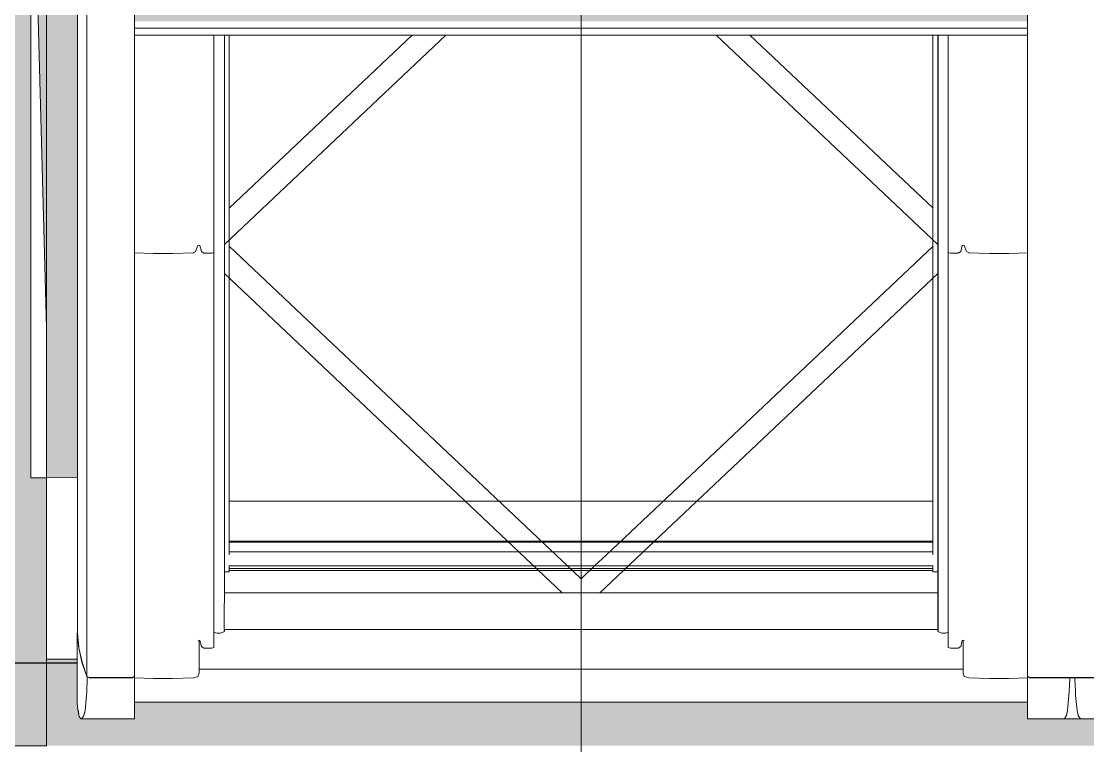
# Model space of a CAD drawing. Header units: metres. Extents: x -208 to 1512, y -277 to 123.
# Drawn here: x 828.681 to 829.582, y -15.07 to -14.458 of the extents above; entities that cross this region are included whole.
import ezdxf

# ---------------------------------------------------------------- set-up
doc = ezdxf.new("R2010")
doc.units = ezdxf.units.M
doc.header["$MEASUREMENT"] = 0
doc.linetypes.add('Baufluchtlinie', pattern=[2.6, 1.6, -1])
doc.linetypes.add('Wipeout_Contour', pattern=[1, 0, -1])
for name, color, linetype in [('325 Dachfenster', 7, 'Continuous'), ('330 Dachaufbau', 7, 'Continuous'), ('918 Lageplan Beschriftung.x', 7, 'Continuous'), ('Neubau_840 Baulinien', 7, 'Continuous')]:
    doc.layers.add(name, color=color, linetype=linetype)

# ---------------------------------------------------------------- blocks, each defined once
blk = doc.blocks.new('Dachfläche_65_5', base_point=(831.51728, -10.4))
at = {"layer": '330 Dachaufbau', "linetype": 'Continuous', "lineweight": 0, "true_color": 0x000000}
h = blk.add_hatch(color=18, dxfattribs=at)
h.paths.add_polyline_path([(831.51728, -13.58499), (828.57228, -13.58499), (828.57228, -11.155), (831.51728, -11.155), (831.51728, -10.4), (825.29541, -10.4), (825.31254, -15.07), (826.27442, -15.07), (826.27442, -14.22801), (828.02442, -14.22801), (828.02442, -15.07), (828.70279, -15.07), (828.70279, -14.22801), (830.45279, -14.22801), (830.45279, -15.07), (831.51728, -15.07)])
h.paths.add_polyline_path([(826.32035, -12.8025), (826.32035, -11.20127), (828.02035, -11.20127), (828.02035, -12.8025)], flags=0)
at = {"layer": '330 Dachaufbau', "color": 7, "linetype": 'Continuous', "lineweight": 18, "flags": 128}
for points in [[(828.70279, -14.22801), (828.70279, -15.07)], [(828.70279, -15.07), (828.02442, -15.07)]]:
    blk.add_lwpolyline(points, dxfattribs=at)
blk = doc.blocks.new('DF Marker 27[1473]_5', base_point=(829.15442, -14.94126))
at = {"layer": '325 Dachfenster', "color": 7, "linetype": 'Continuous', "lineweight": 13}
blk.add_line((829.15442, -18.69751), (829.15442, -13.04971), dxfattribs=at)
blk = doc.blocks.new('VELUX SlopeRoofBundle[45]_5', base_point=(825.25728, 0))
at = {"color": 254, "linetype": 'Wipeout_Contour', "lineweight": 0, "ltscale": 3315.652933}
blk.add_wipeout([(828.77722, -14.65366), (828.79312, -14.65417), (828.79312, -14.46976), (828.77722, -14.46976)], dxfattribs=at).dxf.layer = '325 Dachfenster'
at = {"color": 254, "linetype": 'Wipeout_Contour', "lineweight": 0, "ltscale": 3315.830505}
blk.add_wipeout([(828.82872, -14.65254), (828.83072, -14.64738), (828.83072, -14.46976), (828.82872, -14.46976)], dxfattribs=at).dxf.layer = '325 Dachfenster'
at = {"color": 254, "linetype": 'Wipeout_Contour', "lineweight": 0, "ltscale": 3315.928161}
blk.add_wipeout([(828.84972, -14.46976), (828.84972, -14.97484), (828.85252, -14.97371), (828.85252, -14.46976)], dxfattribs=at).dxf.layer = '325 Dachfenster'
at = {"color": 254, "linetype": 'Wipeout_Contour', "lineweight": 0, "ltscale": 6638.345163}
blk.add_wipeout([(829.45582, -14.97286), (829.45632, -14.97371), (829.45632, -14.46976), (829.45582, -14.46976), (829.45582, -14.94961), (829.45592, -14.94988), (829.45592, -14.97173), (829.45582, -14.97173)], dxfattribs=at).dxf.layer = '325 Dachfenster'
at = {"color": 254, "linetype": 'Wipeout_Contour', "lineweight": 0, "ltscale": 3318.414708}
blk.add_wipeout([(829.47522, -14.46976), (829.47522, -14.65261), (829.47652, -14.64745), (829.47652, -14.46976)], dxfattribs=at).dxf.layer = '325 Dachfenster'
at = {"color": 254, "linetype": 'Wipeout_Contour', "lineweight": 0, "ltscale": 4972.157833}
blk.add_wipeout([(828.70279, -14.84385), (828.70279, -14.99705), (828.72872, -14.99705), (828.72872, -14.97514), (828.72892, -14.975), (828.72892, -14.84385)], dxfattribs=at).dxf.layer = '325 Dachfenster'
at = {"color": 254, "linetype": 'Wipeout_Contour', "lineweight": 0, "ltscale": 13268.617653}
blk.add_wipeout([(828.77722, -15.02356), (829.53162, -15.02356), (829.53162, -15.01269), (829.51572, -15.0132), (829.49952, -15.0132), (829.48192, -15.01264), (829.47812, -15.01158), (829.47712, -15.00882), (829.47712, -15.00525), (828.83172, -15.00525), (828.83172, -15.00882), (828.83072, -15.01158), (828.82692, -15.01264), (828.80932, -15.0132), (828.79312, -15.0132), (828.77722, -15.01269)], dxfattribs=at).dxf.layer = '325 Dachfenster'
at = {"color": 254, "linetype": 'Wipeout_Contour', "lineweight": 0, "ltscale": 3317.16322}
blk.add_wipeout([(828.77722, -15.03311), (829.53162, -15.03311), (829.53162, -15.02858), (828.77722, -15.02858)], dxfattribs=at).dxf.layer = '325 Dachfenster'
at = {"color": 254, "linetype": 'Wipeout_Contour', "lineweight": 0, "ltscale": 4147.978309}
blk.add_wipeout([(829.53162, -15.04683), (829.53162, -15.04719), (829.56172, -15.04719), (829.56272, -15.04689), (829.56302, -15.04683)], dxfattribs=at).dxf.layer = '325 Dachfenster'
at = {"layer": '325 Dachfenster', "linetype": 'Continuous', "lineweight": 0, "flags": 128}
blk.add_lwpolyline([(828.70279, -14.84385), (828.70279, -14.99705)], dxfattribs=at)
at = {"color": 254, "linetype": 'Wipeout_Contour', "lineweight": 0, "ltscale": 4143.941241}
blk.add_wipeout([(828.72892, -14.40484), (828.72892, -14.97514), (828.73022, -14.98739), (828.73022, -14.4161), (828.73002, -14.4152)], dxfattribs=at).dxf.layer = '325 Dachfenster'
at = {"color": 254, "linetype": 'Wipeout_Contour', "lineweight": 0, "ltscale": 3315.717183}
blk.add_wipeout([(828.80932, -14.46976), (828.79312, -14.46976), (828.79312, -14.65417), (828.80932, -14.65417)], dxfattribs=at).dxf.layer = '325 Dachfenster'
at = {"color": 254, "linetype": 'Wipeout_Contour', "lineweight": 0, "ltscale": 3315.843505}
blk.add_wipeout([(828.83232, -14.64745), (828.83362, -14.65261), (828.83362, -14.46976), (828.83232, -14.46976)], dxfattribs=at).dxf.layer = '325 Dachfenster'
at = {"color": 254, "linetype": 'Wipeout_Contour', "lineweight": 0, "ltscale": 6630.321754}
blk.add_wipeout([(828.85302, -14.46976), (828.85252, -14.46976), (828.85252, -14.97371), (828.85302, -14.97286), (828.85302, -14.97173), (828.85292, -14.97173), (828.85292, -14.94988), (828.85302, -14.94961)], dxfattribs=at).dxf.layer = '325 Dachfenster'
at = {"color": 254, "linetype": 'Wipeout_Contour', "lineweight": 0, "ltscale": 3318.354176}
blk.add_wipeout([(829.45632, -14.46976), (829.45632, -14.97371), (829.45912, -14.97484), (829.45912, -14.46976)], dxfattribs=at).dxf.layer = '325 Dachfenster'
at = {"color": 254, "linetype": 'Wipeout_Contour', "lineweight": 0, "ltscale": 3318.391161}
blk.add_wipeout([(829.46652, -14.46976), (829.46652, -14.65389), (829.47312, -14.65389), (829.47312, -14.46976)], dxfattribs=at).dxf.layer = '325 Dachfenster'
at = {"color": 254, "linetype": 'Wipeout_Contour', "lineweight": 0, "ltscale": 3318.435821}
blk.add_wipeout([(829.48012, -14.65254), (829.48192, -14.6536), (829.48192, -14.46976), (829.48012, -14.46976)], dxfattribs=at).dxf.layer = '325 Dachfenster'
at = {"color": 254, "linetype": 'Wipeout_Contour', "lineweight": 0, "ltscale": 3317.162851}
blk.add_wipeout([(828.77722, -15.02689), (829.53162, -15.02689), (829.53162, -15.02462), (828.77722, -15.02462)], dxfattribs=at).dxf.layer = '325 Dachfenster'
at = {"color": 254, "linetype": 'Wipeout_Contour', "lineweight": 0, "ltscale": 3317.163395}
blk.add_wipeout([(828.77722, -15.03339), (829.53162, -15.03339), (829.53162, -15.03311), (828.77722, -15.03311)], dxfattribs=at).dxf.layer = '325 Dachfenster'
at = {"color": 254, "linetype": 'Wipeout_Contour', "lineweight": 0, "ltscale": 3318.779916}
blk.add_wipeout([(829.53162, -15.04449), (829.53162, -15.04683), (829.56302, -15.04683), (829.56443, -15.04449)], dxfattribs=at).dxf.layer = '325 Dachfenster'
at = {"color": 254, "linetype": 'Wipeout_Contour', "lineweight": 0, "ltscale": 4143.873274}
blk.add_wipeout([(828.73022, -14.4161), (828.73022, -14.98739), (828.73292, -14.99956), (828.73292, -14.42797), (828.73272, -14.42737)], dxfattribs=at).dxf.layer = '325 Dachfenster'
at = {"color": 254, "linetype": 'Wipeout_Contour', "lineweight": 0, "ltscale": 3315.823423}
blk.add_wipeout([(828.82692, -14.46976), (828.82692, -14.6536), (828.82872, -14.65254), (828.82872, -14.46976)], dxfattribs=at).dxf.layer = '325 Dachfenster'
at = {"color": 254, "linetype": 'Wipeout_Contour', "lineweight": 0, "ltscale": 3315.868349}
blk.add_wipeout([(828.83572, -14.65389), (828.84232, -14.65389), (828.84232, -14.46976), (828.83572, -14.46976)], dxfattribs=at).dxf.layer = '325 Dachfenster'
at = {"color": 254, "linetype": 'Wipeout_Contour', "lineweight": 0, "ltscale": 3318.374103}
blk.add_wipeout([(829.46462, -14.46976), (829.46462, -14.65339), (829.46652, -14.65389), (829.46652, -14.46976)], dxfattribs=at).dxf.layer = '325 Dachfenster'
at = {"color": 254, "linetype": 'Wipeout_Contour', "lineweight": 0, "ltscale": 3318.408409}
blk.add_wipeout([(829.47312, -14.65389), (829.47522, -14.65261), (829.47522, -14.46976), (829.47312, -14.46976)], dxfattribs=at).dxf.layer = '325 Dachfenster'
at = {"color": 254, "linetype": 'Wipeout_Contour', "lineweight": 0, "ltscale": 3318.474693}
blk.add_wipeout([(829.48192, -14.6536), (829.49952, -14.65417), (829.49952, -14.46976), (829.48192, -14.46976)], dxfattribs=at).dxf.layer = '325 Dachfenster'
at = {"color": 254, "linetype": 'Wipeout_Contour', "lineweight": 0, "ltscale": 3315.671389}
blk.add_wipeout([(828.77722, -14.65366), (828.77722, -14.98738), (828.79312, -14.98789), (828.79312, -14.65417)], dxfattribs=at).dxf.layer = '325 Dachfenster'
at = {"color": 254, "linetype": 'Wipeout_Contour', "lineweight": 0, "ltscale": 3317.162995}
blk.add_wipeout([(828.77722, -15.02689), (828.77722, -15.02858), (829.53162, -15.02858), (829.53162, -15.02689)], dxfattribs=at).dxf.layer = '325 Dachfenster'
at = {"color": 254, "linetype": 'Wipeout_Contour', "lineweight": 0, "ltscale": 3318.767665}
blk.add_wipeout([(829.53162, -15.04449), (829.56443, -15.04449), (829.56539, -15.04027), (829.53162, -15.04027)], dxfattribs=at).dxf.layer = '325 Dachfenster'
at = {"color": 254, "linetype": 'Wipeout_Contour', "lineweight": 0, "ltscale": 4143.867663}
blk.add_wipeout([(828.73292, -14.42797), (828.73292, -14.99956), (828.73692, -15.01151), (828.73692, -14.43984), (828.73672, -14.43932)], dxfattribs=at).dxf.layer = '325 Dachfenster'
at = {"color": 254, "linetype": 'Wipeout_Contour', "lineweight": 0, "ltscale": 3315.784707}
blk.add_wipeout([(828.80932, -14.46976), (828.80932, -14.65417), (828.82692, -14.6536), (828.82692, -14.46976)], dxfattribs=at).dxf.layer = '325 Dachfenster'
at = {"color": 254, "linetype": 'Wipeout_Contour', "lineweight": 0, "ltscale": 3315.850804}
blk.add_wipeout([(828.83572, -14.46976), (828.83362, -14.46976), (828.83362, -14.65261), (828.83572, -14.65389)], dxfattribs=at).dxf.layer = '325 Dachfenster'
at = {"color": 254, "linetype": 'Wipeout_Contour', "lineweight": 0, "ltscale": 3315.885289}
blk.add_wipeout([(828.84232, -14.65389), (828.84422, -14.65339), (828.84422, -14.46976), (828.84232, -14.46976)], dxfattribs=at).dxf.layer = '325 Dachfenster'
at = {"color": 254, "linetype": 'Wipeout_Contour', "lineweight": 0, "ltscale": 3318.419294}
blk.add_wipeout([(829.47652, -14.46976), (829.47652, -14.64745), (829.47732, -14.64717), (829.47732, -14.46976)], dxfattribs=at).dxf.layer = '325 Dachfenster'
at = {"color": 254, "linetype": 'Wipeout_Contour', "lineweight": 0, "ltscale": 3318.542346}
blk.add_wipeout([(829.49952, -14.65417), (829.51572, -14.65417), (829.51572, -14.46976), (829.49952, -14.46976)], dxfattribs=at).dxf.layer = '325 Dachfenster'
at = {"color": 254, "linetype": 'Wipeout_Contour', "lineweight": 0, "ltscale": 3318.392535}
blk.add_wipeout([(829.46652, -14.65389), (829.46462, -14.65339), (829.46462, -14.98708), (829.46652, -14.98757)], dxfattribs=at).dxf.layer = '325 Dachfenster'
at = {"color": 254, "linetype": 'Wipeout_Contour', "lineweight": 0, "ltscale": 3317.162731}
blk.add_wipeout([(829.53162, -15.02356), (828.77722, -15.02356), (828.77722, -15.02462), (829.53162, -15.02462)], dxfattribs=at).dxf.layer = '325 Dachfenster'
at = {"color": 254, "linetype": 'Wipeout_Contour', "lineweight": 0, "ltscale": 4149.028286}
blk.add_wipeout([(829.56272, -15.04689), (829.56172, -15.04719), (829.60722, -15.04719), (829.60722, -15.04683), (829.56302, -15.04683)], dxfattribs=at).dxf.layer = '325 Dachfenster'
at = {"color": 254, "linetype": 'Wipeout_Contour', "lineweight": 0, "ltscale": 4973.859437}
blk.add_wipeout([(828.73692, -14.43984), (828.73692, -15.01151), (828.73872, -15.01247), (828.73872, -14.44058), (828.73726, -14.44058), (828.73717, -14.4405)], dxfattribs=at).dxf.layer = '325 Dachfenster'
at = {"color": 254, "linetype": 'Wipeout_Contour', "lineweight": 0, "ltscale": 3315.836502}
blk.add_wipeout([(828.83072, -14.64738), (828.83152, -14.64717), (828.83152, -14.46976), (828.83072, -14.46976)], dxfattribs=at).dxf.layer = '325 Dachfenster'
at = {"color": 254, "linetype": 'Wipeout_Contour', "lineweight": 0, "ltscale": 3318.4225}
blk.add_wipeout([(829.47732, -14.46976), (829.47732, -14.64717), (829.47812, -14.64738), (829.47812, -14.46976)], dxfattribs=at).dxf.layer = '325 Dachfenster'
at = {"color": 254, "linetype": 'Wipeout_Contour', "lineweight": 0, "ltscale": 3318.606478}
blk.add_wipeout([(829.51572, -14.46976), (829.51572, -14.65417), (829.53162, -14.65366), (829.53162, -14.46976)], dxfattribs=at).dxf.layer = '325 Dachfenster'
at = {"color": 254, "linetype": 'Wipeout_Contour', "lineweight": 0, "ltscale": 3315.903468}
blk.add_wipeout([(828.84232, -14.98757), (828.84422, -14.98708), (828.84422, -14.65339), (828.84232, -14.65389)], dxfattribs=at).dxf.layer = '325 Dachfenster'
at = {"color": 254, "linetype": 'Wipeout_Contour', "lineweight": 0, "ltscale": 4144.246311}
blk.add_wipeout([(828.72872, -14.97514), (828.72872, -15.03456), (828.72949, -15.04105), (828.73002, -15.04422), (828.73002, -14.98739)], dxfattribs=at).dxf.layer = '325 Dachfenster'
at = {"color": 254, "linetype": 'Wipeout_Contour', "lineweight": 0, "ltscale": 3315.543523}
blk.add_wipeout([(828.73539, -15.04027), (828.77722, -15.04027), (828.77722, -15.02775), (828.7366, -15.02775)], dxfattribs=at).dxf.layer = '325 Dachfenster'
at = {"color": 254, "linetype": 'Wipeout_Contour', "lineweight": 0, "ltscale": 3318.783347}
blk.add_wipeout([(829.53162, -15.02775), (829.53162, -15.04027), (829.57346, -15.04027), (829.57225, -15.02775)], dxfattribs=at).dxf.layer = '325 Dachfenster'
at = {"layer": '325 Dachfenster', "linetype": 'Continuous', "lineweight": 0, "flags": 128}
blk.add_lwpolyline([(828.77722, -15.03339), (829.53162, -15.03339)], dxfattribs=at)
at = {"color": 254, "linetype": 'Wipeout_Contour', "lineweight": 0, "ltscale": 3315.552626}
blk.add_wipeout([(828.73872, -14.44058), (828.73872, -15.01247), (828.77552, -15.01247), (828.77552, -14.44058)], dxfattribs=at).dxf.layer = '325 Dachfenster'
at = {"color": 254, "linetype": 'Wipeout_Contour', "lineweight": 0, "ltscale": 3315.839695}
blk.add_wipeout([(828.83152, -14.46976), (828.83152, -14.64717), (828.83232, -14.64745), (828.83232, -14.46976)], dxfattribs=at).dxf.layer = '325 Dachfenster'
at = {"color": 254, "linetype": 'Wipeout_Contour', "lineweight": 0, "ltscale": 3318.427702}
blk.add_wipeout([(829.47812, -14.46976), (829.47812, -14.64738), (829.48012, -14.65254), (829.48012, -14.46976)], dxfattribs=at).dxf.layer = '325 Dachfenster'
at = {"color": 254, "linetype": 'Wipeout_Contour', "lineweight": 0, "ltscale": 4973.450407}
blk.add_wipeout([(828.73002, -14.98739), (828.73002, -15.04422), (828.73042, -15.04534), (828.73172, -15.04719), (828.73272, -15.04689), (828.73272, -14.99956)], dxfattribs=at).dxf.layer = '325 Dachfenster'
at = {"color": 254, "linetype": 'Wipeout_Contour', "lineweight": 0, "ltscale": 3315.629554}
blk.add_wipeout([(828.77552, -14.44058), (828.77552, -15.01247), (828.77722, -15.01121), (828.77722, -14.44058)], dxfattribs=at).dxf.layer = '325 Dachfenster'
at = {"color": 254, "linetype": 'Wipeout_Contour', "lineweight": 0, "ltscale": 3315.849261}
blk.add_wipeout([(828.83072, -14.64738), (828.82872, -14.65254), (828.82872, -14.98626), (828.83072, -14.9811)], dxfattribs=at).dxf.layer = '325 Dachfenster'
at = {"color": 254, "linetype": 'Wipeout_Contour', "lineweight": 0, "ltscale": 3318.433452}
blk.add_wipeout([(829.47522, -14.65261), (829.47522, -14.9863), (829.47652, -14.98114), (829.47652, -14.64745)], dxfattribs=at).dxf.layer = '325 Dachfenster'
at = {"color": 254, "linetype": 'Wipeout_Contour', "lineweight": 0, "ltscale": 6630.855015}
blk.add_wipeout([(828.73272, -14.99956), (828.73272, -15.04689), (828.73302, -15.04683), (828.73443, -15.04449), (828.73539, -15.04027), (828.7366, -15.02775), (828.73672, -15.02455), (828.73672, -15.01151)], dxfattribs=at).dxf.layer = '325 Dachfenster'
at = {"color": 254, "linetype": 'Wipeout_Contour', "lineweight": 0, "ltscale": 3315.85788}
blk.add_wipeout([(828.83152, -14.98085), (828.83232, -14.98114), (828.83232, -14.64745), (828.83152, -14.64717)], dxfattribs=at).dxf.layer = '325 Dachfenster'
at = {"color": 254, "linetype": 'Wipeout_Contour', "lineweight": 0, "ltscale": 3315.803166}
blk.add_wipeout([(828.82692, -14.6536), (828.80932, -14.65417), (828.80932, -14.98789), (828.82692, -14.98732)], dxfattribs=at).dxf.layer = '325 Dachfenster'
at = {"color": 254, "linetype": 'Wipeout_Contour', "lineweight": 0, "ltscale": 3318.409552}
blk.add_wipeout([(829.46652, -14.65389), (829.46652, -14.98757), (829.47312, -14.98757), (829.47312, -14.65389)], dxfattribs=at).dxf.layer = '325 Dachfenster'
at = {"color": 254, "linetype": 'Wipeout_Contour', "lineweight": 0, "ltscale": 3318.454282}
blk.add_wipeout([(829.48012, -14.65254), (829.48012, -14.98626), (829.48192, -14.98732), (829.48192, -14.6536)], dxfattribs=at).dxf.layer = '325 Dachfenster'
at = {"color": 254, "linetype": 'Wipeout_Contour', "lineweight": 0, "ltscale": 4144.878964}
blk.add_wipeout([(828.73172, -15.04719), (828.77722, -15.04719), (828.77722, -15.04683), (828.73302, -15.04683), (828.73272, -15.04689)], dxfattribs=at).dxf.layer = '325 Dachfenster'
at = {"color": 254, "linetype": 'Wipeout_Contour', "lineweight": 0, "ltscale": 3318.366034}
blk.add_wipeout([(829.45912, -14.46976), (829.45912, -14.97484), (829.46222, -14.97491), (829.46222, -14.46976)], dxfattribs=at).dxf.layer = '325 Dachfenster'
at = {"color": 254, "linetype": 'Wipeout_Contour', "lineweight": 0, "ltscale": 3315.735599}
blk.add_wipeout([(828.79312, -14.65417), (828.79312, -14.98789), (828.80932, -14.98789), (828.80932, -14.65417)], dxfattribs=at).dxf.layer = '325 Dachfenster'
at = {"color": 254, "linetype": 'Wipeout_Contour', "lineweight": 0, "ltscale": 3315.841899}
blk.add_wipeout([(828.82692, -14.6536), (828.82692, -14.98732), (828.82872, -14.98626), (828.82872, -14.65254)], dxfattribs=at).dxf.layer = '325 Dachfenster'
at = {"color": 254, "linetype": 'Wipeout_Contour', "lineweight": 0, "ltscale": 3315.869346}
blk.add_wipeout([(828.83362, -14.9863), (828.83572, -14.98757), (828.83572, -14.65389), (828.83362, -14.65261)], dxfattribs=at).dxf.layer = '325 Dachfenster'
at = {"color": 254, "linetype": 'Wipeout_Contour', "lineweight": 0, "ltscale": 3318.426896}
blk.add_wipeout([(829.47312, -14.65389), (829.47312, -14.98757), (829.47522, -14.9863), (829.47522, -14.65261)], dxfattribs=at).dxf.layer = '325 Dachfenster'
at = {"color": 254, "linetype": 'Wipeout_Contour', "lineweight": 0, "ltscale": 3318.493136}
blk.add_wipeout([(829.48192, -14.6536), (829.48192, -14.98732), (829.49952, -14.98789), (829.49952, -14.65417)], dxfattribs=at).dxf.layer = '325 Dachfenster'
at = {"color": 254, "linetype": 'Wipeout_Contour', "lineweight": 0, "ltscale": 3315.536908}
blk.add_wipeout([(828.73443, -15.04449), (828.73302, -15.04683), (828.77722, -15.04683), (828.77722, -15.04449)], dxfattribs=at).dxf.layer = '325 Dachfenster'
at = {"color": 254, "linetype": 'Wipeout_Contour', "lineweight": 0, "ltscale": 2488.053773}
blk.add_wipeout([(829.26868, -14.46976), (829.45582, -14.6465), (829.45582, -14.46976)], dxfattribs=at).dxf.layer = '325 Dachfenster'
at = {"color": 254, "linetype": 'Wipeout_Contour', "lineweight": 0, "ltscale": 3318.376991}
blk.add_wipeout([(829.46222, -14.97491), (829.46462, -14.97409), (829.46462, -14.46976), (829.46222, -14.46976)], dxfattribs=at).dxf.layer = '325 Dachfenster'
at = {"color": 254, "linetype": 'Wipeout_Contour', "lineweight": 0, "ltscale": 3315.862306}
blk.add_wipeout([(828.83232, -14.64745), (828.83232, -14.98114), (828.83362, -14.9863), (828.83362, -14.65261)], dxfattribs=at).dxf.layer = '325 Dachfenster'
at = {"color": 254, "linetype": 'Wipeout_Contour', "lineweight": 0, "ltscale": 3318.43748}
blk.add_wipeout([(829.47652, -14.64745), (829.47652, -14.98114), (829.47732, -14.98085), (829.47732, -14.64717)], dxfattribs=at).dxf.layer = '325 Dachfenster'
at = {"color": 254, "linetype": 'Wipeout_Contour', "lineweight": 0, "ltscale": 3318.560747}
blk.add_wipeout([(829.49952, -14.65417), (829.49952, -14.98789), (829.51572, -14.98789), (829.51572, -14.65417)], dxfattribs=at).dxf.layer = '325 Dachfenster'
at = {"color": 254, "linetype": 'Wipeout_Contour', "lineweight": 0, "ltscale": 2487.990211}
blk.add_wipeout([(829.1703, -14.9409), (829.45582, -14.9409), (829.45582, -14.67124)], dxfattribs=at).dxf.layer = '325 Dachfenster'
at = {"color": 254, "linetype": 'Wipeout_Contour', "lineweight": 0, "ltscale": 3315.748443}
blk.add_wipeout([(828.79312, -15.0132), (828.80932, -15.0132), (828.80932, -14.98789), (828.79312, -14.98789)], dxfattribs=at).dxf.layer = '325 Dachfenster'
at = {"color": 254, "linetype": 'Wipeout_Contour', "lineweight": 0, "ltscale": 3315.548377}
blk.add_wipeout([(828.73539, -15.04027), (828.73443, -15.04449), (828.77722, -15.04449), (828.77722, -15.04027)], dxfattribs=at).dxf.layer = '325 Dachfenster'
at = {"layer": '325 Dachfenster', "linetype": 'Continuous', "lineweight": 0, "flags": 128}
blk.add_lwpolyline([(828.73172, -15.04719), (828.77722, -15.04719)], dxfattribs=at)
at = {"color": 254, "linetype": 'Wipeout_Contour', "lineweight": 0, "ltscale": 4976.935752}
blk.add_wipeout([(829.47732, -14.98085), (829.47802, -14.98104), (829.47802, -14.98107), (829.47812, -14.9811), (829.47812, -14.64738), (829.47732, -14.64717)], dxfattribs=at).dxf.layer = '325 Dachfenster'
at = {"color": 254, "linetype": 'Wipeout_Contour', "lineweight": 0, "ltscale": 3315.886824}
blk.add_wipeout([(828.83572, -14.98757), (828.84232, -14.98757), (828.84232, -14.65389), (828.83572, -14.65389)], dxfattribs=at).dxf.layer = '325 Dachfenster'
at = {"color": 254, "linetype": 'Wipeout_Contour', "lineweight": 0, "ltscale": 3318.624917}
blk.add_wipeout([(829.51572, -14.65417), (829.51572, -14.98789), (829.53162, -14.98738), (829.53162, -14.65366)], dxfattribs=at).dxf.layer = '325 Dachfenster'
at = {"color": 254, "linetype": 'Wipeout_Contour', "lineweight": 0, "ltscale": 3315.68421}
blk.add_wipeout([(828.77722, -14.98738), (828.77722, -15.01269), (828.79312, -15.0132), (828.79312, -14.98789)], dxfattribs=at).dxf.layer = '325 Dachfenster'
at = {"color": 254, "linetype": 'Wipeout_Contour', "lineweight": 0, "ltscale": 3315.815984}
blk.add_wipeout([(828.82692, -14.98732), (828.80932, -14.98789), (828.80932, -15.0132), (828.82692, -15.01264)], dxfattribs=at).dxf.layer = '325 Dachfenster'
at = {"layer": '325 Dachfenster', "linetype": 'Continuous', "lineweight": 0, "flags": 128}
blk.add_lwpolyline([(829.46462, -14.65339), (829.46652, -14.65389), (829.47312, -14.65389)], dxfattribs=at)
at = {"color": 254, "linetype": 'Wipeout_Contour', "lineweight": 0, "ltscale": 3318.653472}
blk.add_wipeout([(829.53162, -14.44058), (829.53162, -15.01121), (829.53332, -15.01247), (829.53332, -14.44058)], dxfattribs=at).dxf.layer = '325 Dachfenster'
at = {"color": 254, "linetype": 'Wipeout_Contour', "lineweight": 0, "ltscale": 3315.916421}
blk.add_wipeout([(828.84662, -14.46976), (828.84662, -14.97491), (828.84972, -14.97484), (828.84972, -14.46976)], dxfattribs=at).dxf.layer = '325 Dachfenster'
at = {"color": 254, "linetype": 'Wipeout_Contour', "lineweight": 0, "ltscale": 4974.555426}
blk.add_wipeout([(828.83072, -14.64738), (828.83072, -14.9811), (828.83082, -14.98107), (828.83082, -14.98104), (828.83152, -14.98085), (828.83152, -14.64717)], dxfattribs=at).dxf.layer = '325 Dachfenster'
at = {"color": 254, "linetype": 'Wipeout_Contour', "lineweight": 0, "ltscale": 3318.446447}
blk.add_wipeout([(829.48012, -14.65254), (829.47812, -14.64738), (829.47812, -14.9811), (829.48012, -14.98626)], dxfattribs=at).dxf.layer = '325 Dachfenster'
at = {"color": 254, "linetype": 'Wipeout_Contour', "lineweight": 0, "ltscale": 2487.400577}
blk.add_wipeout([(828.82692, -14.98732), (828.82692, -15.01264), (828.83072, -15.01158)], dxfattribs=at).dxf.layer = '325 Dachfenster'
at = {"color": 254, "linetype": 'Wipeout_Contour', "lineweight": 0, "ltscale": 4144.932744}
blk.add_wipeout([(828.73672, -15.02455), (828.7366, -15.02775), (828.77722, -15.02775), (828.77722, -15.01304), (828.73723, -15.01304)], dxfattribs=at).dxf.layer = '325 Dachfenster'
at = {"layer": '325 Dachfenster', "linetype": 'Continuous', "lineweight": 0, "flags": 128}
for points in [[(828.83072, -14.64738), (828.82872, -14.65254)], [(828.83152, -14.64717), (828.83072, -14.64738)], [(828.83232, -14.64745), (828.83152, -14.64717)], [(828.83362, -14.65261), (828.83232, -14.64745)], [(829.47522, -14.65261), (829.47652, -14.64745)], [(829.47652, -14.64745), (829.47732, -14.64717)], [(829.47732, -14.64717), (829.47812, -14.64738)], [(829.47812, -14.64738), (829.48012, -14.65254)], [(828.82692, -14.6536), (828.80932, -14.65417), (828.79312, -14.65417), (828.77722, -14.65366)], [(828.82872, -14.65254), (828.82692, -14.6536)], [(828.83572, -14.65389), (828.83362, -14.65261)], [(829.47312, -14.65389), (829.47522, -14.65261)], [(829.48012, -14.65254), (829.48192, -14.6536)]]:
    blk.add_lwpolyline(points, dxfattribs=at)
at = {"color": 254, "linetype": 'Wipeout_Contour', "lineweight": 0, "ltscale": 9952.484458}
blk.add_wipeout([(829.53332, -14.44058), (829.53332, -15.01247), (829.56872, -15.01247), (829.56872, -14.66834), (829.57012, -14.66834), (829.57012, -14.52047), (829.56872, -14.52047), (829.56872, -14.4862), (829.57012, -14.4862), (829.57012, -14.46404), (829.56872, -14.46404), (829.56872, -14.44058)], dxfattribs=at).dxf.layer = '325 Dachfenster'
at = {"color": 254, "linetype": 'Wipeout_Contour', "lineweight": 0, "ltscale": 3315.9053}
blk.add_wipeout([(828.84422, -14.97409), (828.84662, -14.97491), (828.84662, -14.46976), (828.84422, -14.46976)], dxfattribs=at).dxf.layer = '325 Dachfenster'
at = {"color": 254, "linetype": 'Wipeout_Contour', "lineweight": 0, "ltscale": 2487.619705}
blk.add_wipeout([(829.04016, -14.46976), (828.85302, -14.46976), (828.85302, -14.6465)], dxfattribs=at).dxf.layer = '325 Dachfenster'
at = {"color": 254, "linetype": 'Wipeout_Contour', "lineweight": 0, "ltscale": 2487.752917}
blk.add_wipeout([(828.85302, -14.67124), (828.85302, -14.9409), (829.13855, -14.9409)], dxfattribs=at).dxf.layer = '325 Dachfenster'
at = {"color": 254, "linetype": 'Wipeout_Contour', "lineweight": 0, "ltscale": 3317.158932}
blk.add_wipeout([(828.85292, -14.97152), (828.85292, -14.97173), (829.45592, -14.97173), (829.45592, -14.97152)], dxfattribs=at).dxf.layer = '325 Dachfenster'
at = {"color": 254, "linetype": 'Wipeout_Contour', "lineweight": 0, "ltscale": 2486.911721}
blk.add_wipeout([(828.82692, -14.98732), (828.83072, -15.01158), (828.82872, -14.98626)], dxfattribs=at).dxf.layer = '325 Dachfenster'
at = {"color": 254, "linetype": 'Wipeout_Contour', "lineweight": 0, "ltscale": 3318.505944}
blk.add_wipeout([(829.48192, -14.98732), (829.48192, -15.01264), (829.49952, -15.0132), (829.49952, -14.98789)], dxfattribs=at).dxf.layer = '325 Dachfenster'
at = {"color": 254, "linetype": 'Wipeout_Contour', "lineweight": 0, "ltscale": 3315.644555}
blk.add_wipeout([(828.73672, -15.01151), (828.73672, -15.02455), (828.73723, -15.01304), (828.73714, -15.01262)], dxfattribs=at).dxf.layer = '325 Dachfenster'
at = {"layer": '325 Dachfenster', "linetype": 'Continuous', "lineweight": 0, "flags": 128}
for points in [[(828.84422, -14.65339), (828.84232, -14.65389), (828.83572, -14.65389)], [(829.48192, -14.6536), (829.49952, -14.65417), (829.51572, -14.65417), (829.53162, -14.65366)]]:
    blk.add_lwpolyline(points, dxfattribs=at)
at = {"color": 254, "linetype": 'Wipeout_Contour', "lineweight": 0, "ltscale": 9960.247285}
blk.add_wipeout([(829.56872, -14.52047), (829.57012, -14.52047), (829.57012, -14.66834), (829.56872, -14.66834), (829.56872, -15.01247), (829.60552, -15.01247), (829.60552, -14.44058), (829.56872, -14.44058), (829.56872, -14.46404), (829.57012, -14.46404), (829.57012, -14.4862), (829.56872, -14.4862)], dxfattribs=at).dxf.layer = '325 Dachfenster'
at = {"color": 254, "linetype": 'Wipeout_Contour', "lineweight": 0, "ltscale": 6634.269328}
blk.add_wipeout([(828.85302, -14.6465), (828.85302, -14.67124), (829.13855, -14.9409), (829.1703, -14.9409), (829.45582, -14.67124), (829.45582, -14.6465), (829.26868, -14.46976), (829.04016, -14.46976)], dxfattribs=at).dxf.layer = '325 Dachfenster'
at = {"color": 254, "linetype": 'Wipeout_Contour', "lineweight": 0, "ltscale": 11607.413019}
blk.add_wipeout([(828.72892, -14.975), (828.72872, -14.97514), (828.73002, -14.98739), (828.73272, -14.99956), (828.73672, -15.01151), (828.73714, -15.01262), (828.77722, -15.01262), (828.77722, -15.01121), (828.77552, -15.01247), (828.73872, -15.01247), (828.73692, -15.01151), (828.73292, -14.99956), (828.73022, -14.98739), (828.72892, -14.97514)], dxfattribs=at).dxf.layer = '325 Dachfenster'
at = {"color": 254, "linetype": 'Wipeout_Contour', "lineweight": 0, "ltscale": 5803.194402}
blk.add_wipeout([(828.83075, -14.98109), (828.83072, -14.98117), (828.83172, -15.00882), (828.83172, -14.98092), (828.83152, -14.98085), (828.83082, -14.98104), (828.83082, -14.98107)], dxfattribs=at).dxf.layer = '325 Dachfenster'
at = {"color": 254, "linetype": 'Wipeout_Contour', "lineweight": 0, "ltscale": 2488.357804}
blk.add_wipeout([(829.47812, -15.01158), (829.48192, -15.01264), (829.48192, -14.98732)], dxfattribs=at).dxf.layer = '325 Dachfenster'
at = {"color": 254, "linetype": 'Wipeout_Contour', "lineweight": 0, "ltscale": 3318.637726}
blk.add_wipeout([(829.51572, -14.98789), (829.51572, -15.0132), (829.53162, -15.01269), (829.53162, -14.98738)], dxfattribs=at).dxf.layer = '325 Dachfenster'
at = {"layer": '325 Dachfenster', "linetype": 'Continuous', "lineweight": 0, "flags": 128}
for points in [[(828.72892, -14.97514), (828.72892, -14.40484)], [(829.15442, -14.92902), (829.14297, -14.9182), (829.13323, -14.90901), (828.85699, -14.64812)], [(829.15442, -14.92902), (829.16588, -14.9182), (829.17561, -14.90901), (829.45186, -14.64812)], [(829.45172, -14.86354), (828.85712, -14.86354)], [(829.45172, -14.89727), (828.85712, -14.89727)], [(829.45172, -14.89805), (828.85712, -14.89805)], [(829.45172, -14.90618), (828.85712, -14.90618)], [(829.45186, -14.9182), (828.85699, -14.9182)], [(828.85712, -14.92294), (828.85712, -14.9182)], [(829.45172, -14.92294), (829.45172, -14.9182)], [(828.85302, -14.92315), (828.85692, -14.92315)], [(828.85692, -14.92315), (828.85712, -14.92294)], [(829.45172, -14.9204), (828.85712, -14.9204)], [(829.45172, -14.92209), (828.85712, -14.92209)], [(829.45192, -14.92315), (829.45172, -14.92294)], [(829.45582, -14.92315), (829.45192, -14.92315)], [(828.72872, -14.97514), (828.72892, -14.975)], [(828.72872, -15.03456), (828.72872, -14.97514)], [(828.72872, -14.99705), (828.70279, -14.99705)]]:
    blk.add_lwpolyline(points, dxfattribs=at)
at = {"color": 254, "linetype": 'Wipeout_Contour', "lineweight": 0, "ltscale": 3317.123091}
blk.add_wipeout([(828.77722, -14.46963), (829.53162, -14.46963), (829.53162, -14.46389), (828.77722, -14.46389)], dxfattribs=at).dxf.layer = '325 Dachfenster'
at = {"color": 254, "linetype": 'Wipeout_Contour', "lineweight": 0, "ltscale": 3317.156718}
blk.add_wipeout([(828.85302, -14.9409), (828.85302, -14.94097), (829.45582, -14.94097), (829.45582, -14.9409)], dxfattribs=at).dxf.layer = '325 Dachfenster'
at = {"color": 254, "linetype": 'Wipeout_Contour', "lineweight": 0, "ltscale": 3315.533146}
blk.add_wipeout([(828.82872, -14.98626), (828.83072, -15.01158), (828.83172, -15.00882), (828.83072, -14.98117)], dxfattribs=at).dxf.layer = '325 Dachfenster'
at = {"color": 254, "linetype": 'Wipeout_Contour', "lineweight": 0, "ltscale": 2488.812563}
blk.add_wipeout([(829.47812, -15.01158), (829.48192, -14.98732), (829.48012, -14.98626)], dxfattribs=at).dxf.layer = '325 Dachfenster'
at = {"color": 254, "linetype": 'Wipeout_Contour', "lineweight": 0, "ltscale": 3318.573579}
blk.add_wipeout([(829.49952, -14.98789), (829.49952, -15.0132), (829.51572, -15.0132), (829.51572, -14.98789)], dxfattribs=at).dxf.layer = '325 Dachfenster'
at = {"color": 254, "linetype": 'Wipeout_Contour', "lineweight": 0, "ltscale": 3315.571183}
blk.add_wipeout([(828.73714, -15.01262), (828.73723, -15.01304), (828.77722, -15.01304), (828.77722, -15.01262)], dxfattribs=at).dxf.layer = '325 Dachfenster'
at = {"color": 254, "linetype": 'Wipeout_Contour', "lineweight": 0, "ltscale": 4147.983565}
blk.add_wipeout([(829.53162, -15.01304), (829.53162, -15.02775), (829.57225, -15.02775), (829.57212, -15.02455), (829.57162, -15.01304)], dxfattribs=at).dxf.layer = '325 Dachfenster'
at = {"layer": '325 Dachfenster', "linetype": 'Continuous', "lineweight": 0, "flags": 128}
for points in [[(828.73692, -15.01151), (828.73692, -14.43984)], [(828.73714, -15.01262), (828.73672, -15.01151), (828.73272, -14.99956), (828.73002, -14.98739), (828.72872, -14.97514)], [(828.72892, -14.97514), (828.73022, -14.98739), (828.73292, -14.99956), (828.73692, -15.01151)], [(828.72872, -15.03456), (828.72949, -15.04105), (828.73002, -15.04422), (828.73042, -15.04534), (828.73172, -15.04719), (828.73272, -15.04689), (828.73302, -15.04683), (828.73443, -15.04449), (828.73539, -15.04027), (828.7366, -15.02775), (828.73672, -15.02455), (828.73723, -15.01304)], [(828.73692, -15.01151), (828.73872, -15.01247)], [(828.73714, -15.01262), (828.73723, -15.01304)], [(828.73872, -15.01247), (828.77552, -15.01247)], [(828.77552, -15.01247), (828.77722, -15.01121)], [(828.77722, -15.01121), (828.77722, -15.01262)], [(828.83072, -15.01158), (828.82692, -15.01264), (828.80932, -15.0132), (828.79312, -15.0132), (828.77722, -15.01269)], [(828.77722, -15.01262), (828.77722, -15.01304)], [(828.77722, -15.01304), (828.77722, -15.02775), (828.77722, -15.04027), (828.77722, -15.04449), (828.77722, -15.04683), (828.77722, -15.04719)]]:
    blk.add_lwpolyline(points, dxfattribs=at)
at = {"color": 254, "linetype": 'Wipeout_Contour', "lineweight": 0, "ltscale": 3317.122717}
blk.add_wipeout([(828.77722, -14.46237), (829.53162, -14.46237), (829.53162, -14.46042), (828.77722, -14.46042)], dxfattribs=at).dxf.layer = '325 Dachfenster'
at = {"color": 254, "linetype": 'Wipeout_Contour', "lineweight": 0, "ltscale": 3317.123296}
blk.add_wipeout([(828.77722, -14.46976), (829.53162, -14.46976), (829.53162, -14.46963), (828.77722, -14.46963)], dxfattribs=at).dxf.layer = '325 Dachfenster'
at = {"color": 254, "linetype": 'Wipeout_Contour', "lineweight": 0, "ltscale": 3314.873456}
blk.add_wipeout([(828.82872, -14.98626), (828.83072, -14.98117), (828.83075, -14.98109), (828.83072, -14.9811)], dxfattribs=at).dxf.layer = '325 Dachfenster'
at = {"color": 254, "linetype": 'Wipeout_Contour', "lineweight": 0, "ltscale": 5806.776217}
blk.add_wipeout([(829.47732, -14.98085), (829.47712, -14.98092), (829.47712, -15.00882), (829.47812, -14.98117), (829.47809, -14.98109), (829.47802, -14.98107), (829.47802, -14.98104)], dxfattribs=at).dxf.layer = '325 Dachfenster'
at = {"color": 254, "linetype": 'Wipeout_Contour', "lineweight": 0, "ltscale": 3318.743938}
blk.add_wipeout([(829.53162, -15.01304), (829.56723, -15.01304), (829.56714, -15.01262), (829.53162, -15.01262)], dxfattribs=at).dxf.layer = '325 Dachfenster'
at = {"color": 254, "linetype": 'Wipeout_Contour', "lineweight": 0, "ltscale": 3318.87102}
blk.add_wipeout([(829.57225, -15.02775), (829.57346, -15.04027), (829.60722, -15.04027), (829.60722, -15.02775)], dxfattribs=at).dxf.layer = '325 Dachfenster'
at = {"layer": '325 Dachfenster', "linetype": 'Continuous', "lineweight": 0, "flags": 128}
for points in [[(829.53162, -14.46976), (828.77722, -14.46976)], [(829.04016, -14.46976), (828.85302, -14.6465)], [(829.01171, -14.46976), (828.85699, -14.61588)], [(828.85712, -14.90873), (828.85712, -14.46976)], [(829.26868, -14.46976), (829.45582, -14.6465)], [(829.29713, -14.46976), (829.45186, -14.61588)], [(829.45172, -14.90873), (829.45172, -14.46976)]]:
    blk.add_lwpolyline(points, dxfattribs=at)
at = {"color": 254, "linetype": 'Wipeout_Contour', "lineweight": 0, "ltscale": 3317.122568}
blk.add_wipeout([(829.53162, -14.45811), (828.77722, -14.45811), (828.77722, -14.46042), (829.53162, -14.46042)], dxfattribs=at).dxf.layer = '325 Dachfenster'
at = {"color": 254, "linetype": 'Wipeout_Contour', "lineweight": 0, "ltscale": 3318.790863}
blk.add_wipeout([(829.47712, -15.00882), (829.47812, -15.01158), (829.48012, -14.98626), (829.47812, -14.98117)], dxfattribs=at).dxf.layer = '325 Dachfenster'
at = {"color": 254, "linetype": 'Wipeout_Contour', "lineweight": 0, "ltscale": 4148.902105}
blk.add_wipeout([(829.53162, -15.01121), (829.53162, -15.01262), (829.5717, -15.01262), (829.57176, -15.01247), (829.53332, -15.01247)], dxfattribs=at).dxf.layer = '325 Dachfenster'
at = {"color": 254, "linetype": 'Wipeout_Contour', "lineweight": 0, "ltscale": 3318.856361}
blk.add_wipeout([(829.56443, -15.04449), (829.56302, -15.04683), (829.60722, -15.04683), (829.60722, -15.04449)], dxfattribs=at).dxf.layer = '325 Dachfenster'
at = {"layer": '325 Dachfenster', "linetype": 'Continuous', "lineweight": 0, "flags": 128}
for points in [[(829.47812, -15.01158), (829.48192, -15.01264), (829.49952, -15.0132), (829.51572, -15.0132), (829.53162, -15.01269)], [(829.53332, -15.01247), (829.53162, -15.01121)], [(829.53162, -15.01121), (829.53162, -15.01262)], [(829.53162, -15.01262), (829.53162, -15.01304)], [(829.53162, -15.01304), (829.53162, -15.02775), (829.53162, -15.04027), (829.53162, -15.04449), (829.53162, -15.04683), (829.53162, -15.04719)]]:
    blk.add_lwpolyline(points, dxfattribs=at)
at = {"color": 254, "linetype": 'Wipeout_Contour', "lineweight": 0, "ltscale": 3317.122838}
blk.add_wipeout([(828.77722, -14.46237), (828.77722, -14.46389), (829.53162, -14.46389), (829.53162, -14.46237)], dxfattribs=at).dxf.layer = '325 Dachfenster'
at = {"color": 254, "linetype": 'Wipeout_Contour', "lineweight": 0, "ltscale": 3317.160926}
blk.add_wipeout([(828.83172, -15.00518), (829.47712, -15.00518), (829.47712, -14.99323), (828.83172, -14.99323)], dxfattribs=at).dxf.layer = '325 Dachfenster'
at = {"color": 254, "linetype": 'Wipeout_Contour', "lineweight": 0, "ltscale": 4149.084124}
blk.add_wipeout([(829.57162, -15.01304), (829.57212, -15.02455), (829.57225, -15.02775), (829.60722, -15.02775), (829.60722, -15.01304)], dxfattribs=at).dxf.layer = '325 Dachfenster'
at = {"color": 254, "linetype": 'Wipeout_Contour', "lineweight": 0, "ltscale": 3318.86783}
blk.add_wipeout([(829.56443, -15.04449), (829.60722, -15.04449), (829.60722, -15.04027), (829.56539, -15.04027)], dxfattribs=at).dxf.layer = '325 Dachfenster'
at = {"layer": '325 Dachfenster', "linetype": 'Continuous', "lineweight": 0, "flags": 128}
for points in [[(828.77722, -15.01121), (828.77722, -14.44058)], [(829.53162, -15.01121), (829.53162, -14.44058)], [(829.53162, -14.46389), (828.77722, -14.46389)], [(829.60722, -15.04719), (829.56172, -15.04719), (829.53162, -15.04719)]]:
    blk.add_lwpolyline(points, dxfattribs=at)
at = {"color": 254, "linetype": 'Wipeout_Contour', "lineweight": 0, "ltscale": 13268.625521}
blk.add_wipeout([(828.83172, -14.98092), (828.83172, -14.99323), (829.47712, -14.99323), (829.47712, -14.98092), (829.47652, -14.98114), (829.47522, -14.9863), (829.47312, -14.98757), (829.46652, -14.98757), (829.46462, -14.98708), (829.46462, -14.97866), (828.84422, -14.97866), (828.84422, -14.98708), (828.84232, -14.98757), (828.83572, -14.98757), (828.83362, -14.9863), (828.83232, -14.98114)], dxfattribs=at).dxf.layer = '325 Dachfenster'
at = {"color": 254, "linetype": 'Wipeout_Contour', "lineweight": 0, "ltscale": 3317.161361}
blk.add_wipeout([(828.83172, -15.00525), (829.47712, -15.00525), (829.47712, -15.00518), (828.83172, -15.00518)], dxfattribs=at).dxf.layer = '325 Dachfenster'
at = {"color": 254, "linetype": 'Wipeout_Contour', "lineweight": 0, "ltscale": 4148.212835}
blk.add_wipeout([(829.57176, -15.01247), (829.5717, -15.01262), (829.60722, -15.01262), (829.60722, -15.01121), (829.60552, -15.01247)], dxfattribs=at).dxf.layer = '325 Dachfenster'
at = {"layer": '325 Dachfenster', "linetype": 'Continuous', "lineweight": 0, "flags": 128}
for points in [[(828.83075, -14.98109), (828.83072, -14.98117)], [(828.83082, -14.98104), (828.83152, -14.98085)], [(828.83082, -14.98107), (828.83082, -14.98104)], [(828.83152, -14.98085), (828.83232, -14.98114)], [(828.83172, -14.98092), (828.83172, -15.00882)], [(828.83232, -14.98114), (828.83362, -14.9863)], [(828.83362, -14.9863), (828.83572, -14.98757)], [(828.83572, -14.98757), (828.84232, -14.98757), (828.84422, -14.98708)], [(829.46462, -14.98708), (829.46652, -14.98757), (829.47312, -14.98757)], [(828.83172, -15.00882), (828.83072, -15.01158)], [(829.47712, -15.00525), (828.83172, -15.00525)], [(829.47712, -15.00882), (829.47812, -15.01158)]]:
    blk.add_lwpolyline(points, dxfattribs=at)
at = {"color": 254, "linetype": 'Wipeout_Contour', "lineweight": 0, "ltscale": 11610.026677}
blk.add_wipeout([(828.84422, -14.97409), (828.84422, -14.97866), (829.46462, -14.97866), (829.46462, -14.97409), (829.46222, -14.97491), (829.45912, -14.97484), (829.45632, -14.97371), (829.45582, -14.97286), (829.45582, -14.97173), (828.85302, -14.97173), (828.85302, -14.97286), (828.85252, -14.97371), (828.84972, -14.97484), (828.84662, -14.97491)], dxfattribs=at).dxf.layer = '325 Dachfenster'
at = {"color": 254, "linetype": 'Wipeout_Contour', "lineweight": 0, "ltscale": 3319.410383}
blk.add_wipeout([(829.47812, -14.9811), (829.47809, -14.98109), (829.47812, -14.98117), (829.48012, -14.98626)], dxfattribs=at).dxf.layer = '325 Dachfenster'
at = {"color": 254, "linetype": 'Wipeout_Contour', "lineweight": 0, "ltscale": 3318.890638}
blk.add_wipeout([(829.60722, -15.01262), (829.56714, -15.01262), (829.56723, -15.01304), (829.60722, -15.01304)], dxfattribs=at).dxf.layer = '325 Dachfenster'
at = {"layer": '325 Dachfenster', "linetype": 'Continuous', "lineweight": 0, "flags": 128}
for points in [[(828.84422, -14.98708), (828.84422, -14.65339), (828.84422, -14.46976)], [(829.46462, -14.98708), (829.46462, -14.65339), (829.46462, -14.46976)], [(828.84662, -14.97491), (828.84422, -14.97409)], [(829.46222, -14.97491), (829.46462, -14.97409)], [(829.47522, -14.9863), (829.47652, -14.98114)], [(829.47652, -14.98114), (829.47732, -14.98085)], [(829.47712, -14.98092), (829.47712, -15.00882)], [(829.47732, -14.98085), (829.47802, -14.98104)], [(829.47802, -14.98104), (829.47802, -14.98107)], [(829.47809, -14.98109), (829.47812, -14.98117)], [(829.47312, -14.98757), (829.47522, -14.9863)], [(829.60552, -15.01247), (829.56872, -15.01247), (829.53332, -15.01247)], [(829.56172, -15.04719), (829.56272, -15.04689), (829.56302, -15.04683), (829.56443, -15.04449), (829.56539, -15.04027), (829.5666, -15.02775), (829.56672, -15.02455), (829.56723, -15.01304)], [(829.56709, -15.01247), (829.56714, -15.01262)], [(829.56714, -15.01262), (829.56723, -15.01304)], [(829.57162, -15.01304), (829.5717, -15.01262)], [(829.57162, -15.01304), (829.57212, -15.02455), (829.57225, -15.02775), (829.57346, -15.04027), (829.57442, -15.04449), (829.57583, -15.04683), (829.57612, -15.04689), (829.57712, -15.04719)], [(829.57176, -15.01247), (829.5717, -15.01262)]]:
    blk.add_lwpolyline(points, dxfattribs=at)
at = {"color": 254, "linetype": 'Wipeout_Contour', "lineweight": 0, "ltscale": 3317.158542}
blk.add_wipeout([(828.85292, -14.96091), (828.85292, -14.97152), (829.45592, -14.97152), (829.45592, -14.96091)], dxfattribs=at).dxf.layer = '325 Dachfenster'
at = {"layer": '325 Dachfenster', "linetype": 'Continuous', "lineweight": 0, "flags": 128}
for points in [[(828.85302, -14.97286), (828.85252, -14.97371)], [(828.85292, -14.97173), (828.85292, -14.97152)], [(829.45592, -14.97173), (828.85292, -14.97173)], [(828.85302, -14.97286), (828.85302, -14.97173)], [(829.45582, -14.97286), (829.45582, -14.97173)], [(829.45582, -14.97286), (829.45632, -14.97371)], [(829.45592, -14.97152), (829.45592, -14.97173)], [(828.84972, -14.97484), (828.84662, -14.97491)], [(828.85252, -14.97371), (828.84972, -14.97484)], [(829.45632, -14.97371), (829.45912, -14.97484)], [(829.45912, -14.97484), (829.46222, -14.97491)]]:
    blk.add_lwpolyline(points, dxfattribs=at)
at = {"color": 254, "linetype": 'Wipeout_Contour', "lineweight": 0, "ltscale": 3317.158003}
blk.add_wipeout([(828.85292, -14.96091), (829.45592, -14.96091), (829.45592, -14.9566), (828.85292, -14.9566)], dxfattribs=at).dxf.layer = '325 Dachfenster'
at = {"color": 254, "linetype": 'Wipeout_Contour', "lineweight": 0, "ltscale": 3317.157666}
blk.add_wipeout([(828.85292, -14.95158), (828.85292, -14.9566), (829.45592, -14.9566), (829.45592, -14.95158)], dxfattribs=at).dxf.layer = '325 Dachfenster'
at = {"color": 254, "linetype": 'Wipeout_Contour', "lineweight": 0, "ltscale": 6634.312834}
blk.add_wipeout([(828.85292, -14.95073), (829.45592, -14.95073), (829.45592, -14.94988), (829.45582, -14.94961), (829.45582, -14.94882), (828.85302, -14.94882), (828.85302, -14.94961), (828.85292, -14.94988)], dxfattribs=at).dxf.layer = '325 Dachfenster'
at = {"color": 254, "linetype": 'Wipeout_Contour', "lineweight": 0, "ltscale": 3317.157455}
blk.add_wipeout([(828.85292, -14.95073), (828.85292, -14.95158), (829.45592, -14.95158), (829.45592, -14.95073)], dxfattribs=at).dxf.layer = '325 Dachfenster'
at = {"color": 254, "linetype": 'Wipeout_Contour', "lineweight": 0, "ltscale": 3317.157187}
blk.add_wipeout([(828.85302, -14.94776), (829.45582, -14.94776), (829.45582, -14.94712), (828.85302, -14.94712)], dxfattribs=at).dxf.layer = '325 Dachfenster'
at = {"color": 254, "linetype": 'Wipeout_Contour', "lineweight": 0, "ltscale": 3317.157248}
blk.add_wipeout([(828.85302, -14.94776), (828.85302, -14.94882), (829.45582, -14.94882), (829.45582, -14.94776)], dxfattribs=at).dxf.layer = '325 Dachfenster'
at = {"color": 254, "linetype": 'Wipeout_Contour', "lineweight": 0, "ltscale": 3317.156917}
blk.add_wipeout([(828.85302, -14.94097), (828.85302, -14.94642), (829.45582, -14.94642), (829.45582, -14.94097)], dxfattribs=at).dxf.layer = '325 Dachfenster'
at = {"layer": '325 Dachfenster', "linetype": 'Continuous', "lineweight": 0, "flags": 128}
for points in [[(829.13855, -14.9409), (828.85302, -14.67124)], [(829.1703, -14.9409), (829.45582, -14.67124)], [(829.45582, -14.9409), (828.85302, -14.9409)], [(829.45582, -14.94097), (828.85302, -14.94097)]]:
    blk.add_lwpolyline(points, dxfattribs=at)
at = {"color": 254, "linetype": 'Wipeout_Contour', "lineweight": 0, "ltscale": 3317.157138}
blk.add_wipeout([(828.85302, -14.94642), (828.85302, -14.94712), (829.45582, -14.94712), (829.45582, -14.94642)], dxfattribs=at).dxf.layer = '325 Dachfenster'
at = {"layer": '325 Dachfenster', "linetype": 'Continuous', "lineweight": 0}
blk.add_line((829.15442, -18.69751), (829.15442, -13.04971), dxfattribs=at)
at = {"layer": '325 Dachfenster', "linetype": 'Continuous', "lineweight": 0, "flags": 128}
for points in [[(828.85302, -14.94961), (828.85302, -14.46976)], [(829.45582, -14.94961), (829.45582, -14.46976)], [(828.85292, -14.97152), (828.85292, -14.96091), (828.85292, -14.9566), (828.85292, -14.95158), (828.85292, -14.95073), (828.85292, -14.94988)], [(829.45592, -14.94988), (829.45592, -14.95073), (829.45592, -14.95158), (829.45592, -14.9566), (829.45592, -14.96091), (829.45592, -14.97152)]]:
    blk.add_lwpolyline(points, dxfattribs=at)
at = {"layer": '325 Dachfenster', "color": 7, "lineweight": 13}
blk.add_blockref('DF Marker 27[1473]_5', (829.15442, -14.94126), dxfattribs=at)
blk = doc.blocks.new('Dachfläche_76_5', base_point=(830.44942, -14.84386))
at = {"color": 254, "linetype": 'Wipeout_Contour', "lineweight": 0, "ltscale": 3315.317528}
blk.add_wipeout([(828.68942, -14.84386), (828.70279, -14.84386), (828.70279, -14.71717), (828.68942, -14.2255)], dxfattribs=at).dxf.layer = '325 Dachfenster'
at = {"layer": '325 Dachfenster', "linetype": 'Continuous', "lineweight": 0, "true_color": 0x000000}
blk.add_hatch(color=18, dxfattribs=at).paths.add_polyline_path([(828.68942, -14.2255), (828.70279, -14.71717), (828.70279, -14.84385), (828.72892, -14.84385), (828.72892, -14.40484), (828.72872, -14.40295), (828.72872, -14.40294), (828.72812, -14.39979), (828.72682, -14.38588), (828.72682, -14.37759), (828.72682, -14.36991), (828.72679, -14.29682), (828.72679, -14.28642), (828.72679, -14.28437), (828.72679, -14.22694)])
at = {"layer": '325 Dachfenster', "color": 7, "linetype": 'Continuous', "lineweight": 13, "true_color": 0xf4f4f4, "flags": 128}
for points in [[(828.68942, -14.84386), (828.68942, -14.15444)], [(828.70279, -14.84385), (828.70279, -14.71717), (828.68942, -14.2255)], [(828.68942, -14.84386), (828.70279, -14.84386)], [(828.72892, -14.84385), (828.70279, -14.84385)]]:
    blk.add_lwpolyline(points, dxfattribs=at)
at = {"layer": '325 Dachfenster', "linetype": 'Continuous', "lineweight": 0}
blk.add_blockref('VELUX SlopeRoofBundle[45]_5', (825.25728, 0), dxfattribs=at)

msp = doc.modelspace()

# ---------------------------------------------------------------- hatches: boundary and pattern name
at = {"layer": '918 Lageplan Beschriftung.x', "linetype": 'Continuous', "lineweight": 0, "true_color": 0x3f0000}
msp.add_hatch(color=18, dxfattribs=at).paths.add_polyline_path([(825.31254, -15.07), (830.63228, -15.07), (830.63228, -15.97), (838.86228, -15.97), (838.86228, -15.07), (844.19207, -15.07), (844.24254, 0.07), (838.34728, 0.07), (838.34728, 0.8), (831.14728, 0.8), (831.14728, 0.07), (825.25702, 0.07)])

# ---------------------------------------------------------------- linework, layer by layer
at = {"layer": 'Neubau_840 Baulinien', "color": 1, "linetype": 'Baufluchtlinie', "lineweight": 25, "true_color": 0xfb0106}
msp.add_lwpolyline([(806.30564, -14.89257), (825.25728, -15), (844.24492, -15.00055), (863.23336, -15.01591)], dxfattribs=at)

# ---------------------------------------------------------------- next in the draw order: block references
at = {"layer": '330 Dachaufbau', "color": 7, "linetype": 'Continuous', "lineweight": 18}
msp.add_blockref('Dachfläche_65_5', (831.51728, -10.4), dxfattribs=at)

# ---------------------------------------------------------------- next in the draw order: block references
at = {"layer": '325 Dachfenster', "color": 7, "linetype": 'Continuous', "lineweight": 13, "true_color": 0xf4f4f4}
msp.add_blockref('Dachfläche_76_5', (830.44942, -14.84386), dxfattribs=at)

doc.saveas('drawing.dxf')
